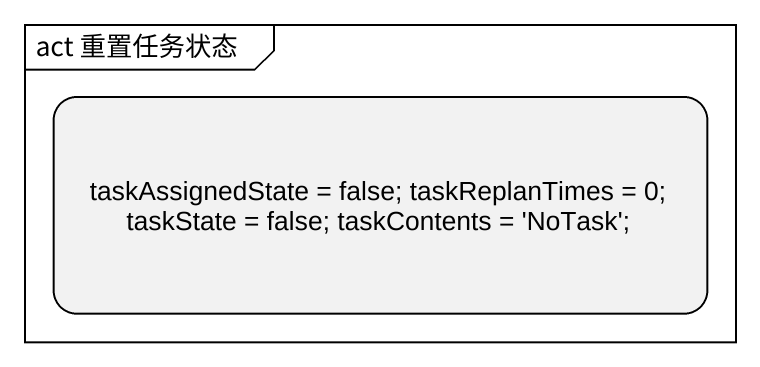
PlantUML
@startuml
mainframe act 重置任务状态
hide empty description
state "taskAssignedState = false; taskReplanTimes = 0; taskState = false; taskContents = 'NoTask';" as taskAssignedState_false
@enduml
